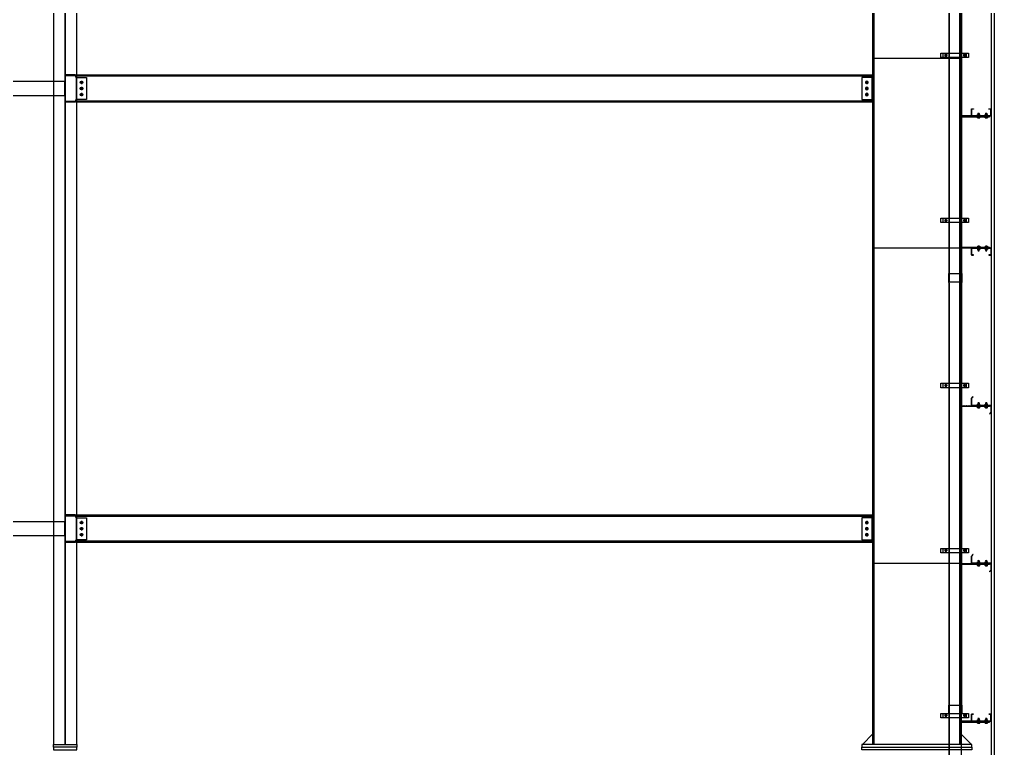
# Model space of a CAD drawing. Header units: inches. Extents: x 315041 to 662841, y -45540 to -35018.
# Drawn here: x 330049.2 to 330137.8, y -36298.6 to -36232.3 of the extents above; entities that cross this region are included whole.
import ezdxf

# ---------------------------------------------------------------- set-up
doc = ezdxf.new("R2010")
doc.units = ezdxf.units.IN
doc.header["$MEASUREMENT"] = 0
doc.linetypes.add('CENTER2', pattern=[28.575, 19.05, -3.175, 3.175, -3.175])
for name, color, linetype in [('2', 2, 'Continuous'), ('251', 251, 'Continuous'), ('3', 3, 'Continuous'), ('5', 5, 'Continuous'), ('6', 6, 'Continuous'), ('7', 7, 'Continuous'), ('8', 8, 'Continuous'), ('9', 9, 'Continuous'), ('DOWNPOUT', 52, 'Continuous')]:
    doc.layers.add(name, color=color, linetype=linetype)

# ---------------------------------------------------------------- blocks, each defined once
blk = doc.blocks.new('A$C2C995D6F')
at = {"layer": '7'}
for p, q in [((0.252, 0.126), (0, 0.126)), ((0.126, 0.252), (0.126, 0))]:
    blk.add_line(p, q, dxfattribs=at)
blk.add_circle((0.126, 0.126), 0.0917, dxfattribs=at)
blk = doc.blocks.new('A$C6A7930B6')
at = {"layer": '2'}
h = blk.add_hatch(dxfattribs=at)
h.set_pattern_fill('ANSI31', color=256, scale=0.125, angle=-90, style=0)
h.set_pattern_definition([(315, (3303.04439, 11524.56439), (0.011048543456, 0.011048543456), [])])
h.paths.add_polyline_path([(1.5, 1.185), (1.5, 0.619), (0.016, 0.619), (0.016, 0.124), (0.129, 0.011), (0.118, 0), (0, 0.118), (0, 0.635), (1.484, 0.635), (1.484, 1.179), (1.371, 1.292), (1.382, 1.303)])
at = {"layer": '251'}
h = blk.add_hatch(color=256, dxfattribs=at)
h.paths.add_polyline_path([(0.314, 0.668), (0.31, 0.668, 0.192582), (0.332, 0.676, 0.192582), (0.353, 0.668)])
h.paths.add_polyline_path([(0.397, 0.668, 0.192582), (0.418, 0.676, 0.192582), (0.44, 0.668)])
h = blk.add_hatch(color=256, dxfattribs=at)
h.paths.add_polyline_path([(0.314, 0.455), (0.31, 0.455, 0.192582), (0.332, 0.464, 0.192582), (0.353, 0.455)])
h.paths.add_polyline_path([(0.397, 0.455, 0.192582), (0.418, 0.464, 0.192582), (0.44, 0.455)])
h = blk.add_hatch(color=256, dxfattribs=at)
h.paths.add_polyline_path([(0.898, 0.668), (0.893, 0.668, 0.192582), (0.915, 0.676, 0.192582), (0.937, 0.668)])
h.paths.add_polyline_path([(0.98, 0.668, 0.192582), (1.002, 0.676, 0.192582), (1.023, 0.668)])
h = blk.add_hatch(color=256, dxfattribs=at)
h.paths.add_polyline_path([(0.898, 0.455), (0.893, 0.455, 0.192582), (0.915, 0.464, 0.192582), (0.937, 0.455)])
h.paths.add_polyline_path([(0.98, 0.455, 0.192582), (1.002, 0.464, 0.192582), (1.023, 0.455)])
at = {"layer": '9', "linetype": 'Continuous'}
h = blk.add_hatch(dxfattribs=at)
h.set_pattern_fill('ANSI31', color=250, scale=0.25, angle=-90, style=0)
h.set_pattern_definition([(315, (3302.900187, 11527.014995), (0.02209708691, 0.02209708691), [])])
h.paths.add_polyline_path([(2.292, 0.552), (2.292, 0.619), (0.125, 0.619), (0.125, 0.552)])
at = {"layer": '2'}
blk.add_lwpolyline([(1.5, 1.185), (1.5, 0.619), (0.016, 0.619), (0.016, 0.124), (0.129, 0.011), (0.118, 0), (0, 0.118), (0, 0.635), (1.484, 0.635), (1.484, 1.179), (1.371, 1.292), (1.382, 1.303)], close=True, dxfattribs=at)
at = {"layer": '5', "linetype": 'CENTER2', "ltscale": 0.2}
for p, q in [((0.375, 0.436), (0.375, 0.859)), ((0.958, 0.436), (0.958, 0.859))]:
    blk.add_line(p, q, dxfattribs=at)
at = {"layer": '6'}
blk.add_lwpolyline([(2.292, 0.552), (2.292, 0.619), (0.125, 0.619), (0.125, 0.552), (2.292, 0.552)], dxfattribs=at)
at = {"layer": '8'}
for p, q in [((0.288, 0.676), (0.288, 0.739)), ((0.44, 0.748), (0.31, 0.748)), ((0.335, 0.832), (0.325, 0.824)), ((0.325, 0.824), (0.335, 0.817)), ((0.335, 0.772), (0.325, 0.764)), ((0.325, 0.764), (0.325, 0.748)), ((0.332, 0.676), (0.332, 0.739)), ((0.332, 0.676), (0.332, 0.739)), ((0.415, 0.837), (0.335, 0.837)), ((0.335, 0.832), (0.335, 0.837)), ((0.335, 0.832), (0.375, 0.835)), ((0.35, 0.759), (0.415, 0.765)), ((0.425, 0.759), (0.35, 0.759)), ((0.375, 0.837), (0.375, 0.835)), ((0.375, 0.835), (0.375, 0.837)), ((0.415, 0.837), (0.42, 0.83)), ((0.42, 0.83), (0.415, 0.825)), ((0.415, 0.78), (0.425, 0.774)), ((0.425, 0.774), (0.415, 0.765)), ((0.415, 0.765), (0.425, 0.759)), ((0.418, 0.676), (0.418, 0.739)), ((0.425, 0.759), (0.425, 0.748)), ((0.462, 0.676), (0.462, 0.739)), ((0.872, 0.676), (0.872, 0.739)), ((1.023, 0.748), (0.893, 0.748)), ((0.918, 0.832), (0.908, 0.824)), ((0.908, 0.824), (0.918, 0.817)), ((0.918, 0.772), (0.908, 0.764)), ((0.908, 0.764), (0.908, 0.748)), ((0.915, 0.676), (0.915, 0.739)), ((0.915, 0.676), (0.915, 0.739)), ((0.998, 0.837), (0.918, 0.837)), ((0.918, 0.832), (0.918, 0.837)), ((0.918, 0.832), (0.958, 0.835)), ((0.933, 0.759), (0.998, 0.765)), ((1.008, 0.759), (0.933, 0.759)), ((0.958, 0.837), (0.958, 0.835)), ((0.958, 0.835), (0.958, 0.837)), ((0.998, 0.837), (1.003, 0.83)), ((1.003, 0.83), (0.998, 0.825)), ((0.998, 0.78), (1.008, 0.774)), ((1.008, 0.774), (0.998, 0.765)), ((0.998, 0.765), (1.008, 0.759)), ((1.002, 0.676), (1.002, 0.739)), ((1.008, 0.759), (1.008, 0.748)), ((1.045, 0.676), (1.045, 0.739)), ((0.288, 0.464), (0.288, 0.526)), ((0.44, 0.535), (0.31, 0.535)), ((0.436, 0.668), (0.314, 0.668)), ((0.436, 0.552), (0.314, 0.552)), ((0.436, 0.455), (0.314, 0.455)), ((0.325, 0.635), (0.325, 0.552)), ((0.332, 0.464), (0.332, 0.526)), ((0.332, 0.464), (0.332, 0.526)), ((0.418, 0.464), (0.418, 0.526)), ((0.425, 0.635), (0.425, 0.552)), ((0.462, 0.464), (0.462, 0.526)), ((0.872, 0.464), (0.872, 0.526)), ((1.023, 0.535), (0.893, 0.535)), ((1.019, 0.668), (0.898, 0.668)), ((1.019, 0.552), (0.898, 0.552)), ((1.019, 0.455), (0.898, 0.455)), ((0.908, 0.635), (0.908, 0.552)), ((0.915, 0.464), (0.915, 0.526)), ((0.915, 0.464), (0.915, 0.526)), ((1.002, 0.464), (1.002, 0.526)), ((1.008, 0.635), (1.008, 0.552)), ((1.045, 0.464), (1.045, 0.526))]:
    blk.add_line(p, q, dxfattribs=at)
for points in [[(0.335, 0.817), (0.325, 0.809), (0.335, 0.802), (0.415, 0.81), (0.425, 0.819), (0.415, 0.825)], [(0.335, 0.802), (0.325, 0.794), (0.335, 0.787), (0.415, 0.795), (0.425, 0.804), (0.415, 0.81)], [(0.335, 0.787), (0.325, 0.779), (0.335, 0.772), (0.415, 0.78), (0.425, 0.789), (0.415, 0.795)], [(0.918, 0.817), (0.908, 0.809), (0.918, 0.802), (0.998, 0.81), (1.008, 0.819), (0.998, 0.825)], [(0.918, 0.802), (0.908, 0.794), (0.918, 0.787), (0.998, 0.795), (1.008, 0.804), (0.998, 0.81)], [(0.918, 0.787), (0.908, 0.779), (0.918, 0.772), (0.998, 0.78), (1.008, 0.789), (0.998, 0.795)], [(0.275, 0.65), (0.275, 0.668), (0.475, 0.668), (0.475, 0.65)], [(0.275, 0.535), (0.275, 0.552), (0.475, 0.552), (0.475, 0.535)], [(0.859, 0.65), (0.859, 0.668), (1.058, 0.668), (1.058, 0.65)], [(0.859, 0.535), (0.859, 0.552), (1.058, 0.552), (1.058, 0.535)]]:
    blk.add_lwpolyline(points, close=True, dxfattribs=at)
for centre, start, end in [((0.31, 0.716), 46.39718, 133.60282), ((0.353, 0.716), 90, 133.60282), ((0.397, 0.716), 46.39718, 90), ((0.44, 0.716), 46.39718, 133.60282), ((0.893, 0.716), 46.39718, 133.60282), ((0.937, 0.716), 90, 133.60282), ((0.98, 0.716), 46.39718, 90), ((1.023, 0.716), 46.39718, 133.60282), ((0.31, 0.699), 226.39718, 313.60282), ((0.31, 0.503), 46.39718, 133.60282), ((0.31, 0.486), 226.39718, 313.60282), ((0.353, 0.699), 226.39718, 270), ((0.353, 0.503), 90, 133.60282), ((0.353, 0.486), 226.39718, 270), ((0.397, 0.699), 270, 313.60282), ((0.397, 0.503), 46.39718, 90), ((0.397, 0.486), 270, 313.60282), ((0.44, 0.699), 226.39718, 313.60282), ((0.44, 0.503), 46.39718, 133.60282), ((0.44, 0.486), 226.39718, 313.60282), ((0.893, 0.699), 226.39718, 313.60282), ((0.893, 0.503), 46.39718, 133.60282), ((0.893, 0.486), 226.39718, 313.60282), ((0.937, 0.699), 226.39718, 270), ((0.937, 0.503), 90, 133.60282), ((0.937, 0.486), 226.39718, 270), ((0.98, 0.699), 270, 313.60282), ((0.98, 0.503), 46.39718, 90), ((0.98, 0.486), 270, 313.60282), ((1.023, 0.699), 226.39718, 313.60282), ((1.023, 0.503), 46.39718, 133.60282), ((1.023, 0.486), 226.39718, 313.60282)]:
    blk.add_arc(centre, 0.0314, start, end, dxfattribs=at)
blk = doc.blocks.new('*U148')
at = {"layer": '251'}
h = blk.add_hatch(color=256, dxfattribs=at)
h.paths.add_polyline_path([(-0.053, -0.04), (-0.053, -0.043, -0.192582), (-0.048, -0.029, -0.192582), (-0.053, -0.014)])
h.paths.add_polyline_path([(-0.053, 0.014, -0.192582), (-0.048, 0.029, -0.192582), (-0.053, 0.043)])
h = blk.add_hatch(color=256, dxfattribs=at)
h.paths.add_polyline_path([(0.067, -0.04), (0.067, -0.043, -0.192582), (0.073, -0.029, -0.192582), (0.067, -0.014)])
h.paths.add_polyline_path([(0.067, 0.014, -0.192582), (0.073, 0.029, -0.192582), (0.067, 0.043)])
at = {"layer": '5', "linetype": 'CENTER2', "ltscale": 0.2}
blk.add_line((-0.077, 0), (0.206, 0), dxfattribs=at)
at = {"layer": '8'}
for p, q in [((-0.053, 0.04), (-0.053, -0.04)), ((-0.048, 0.058), (-0.006, 0.058)), ((-0.048, 0.029), (-0.006, 0.029)), ((0, 0.043), (0, -0.043)), ((0.056, 0.033), (0, 0.033)), ((0.056, -0.066), (0.056, 0.066)), ((0.056, 0.066), (0.067, 0.066)), ((0.067, -0.066), (0.067, 0.066)), ((0.067, 0.04), (0.067, -0.04)), ((0.073, 0.058), (0.115, 0.058)), ((0.073, 0.029), (0.115, 0.029)), ((0.12, 0.043), (0.12, -0.043)), ((0.128, 0.033), (0.12, 0.033)), ((0.132, 0.027), (0.128, 0.033)), ((0.128, 0.033), (0.128, -0.017)), ((0.128, -0.017), (0.132, 0.027)), ((0.138, 0.033), (0.132, 0.027)), ((0.142, 0.027), (0.138, 0.033)), ((0.175, 0.03), (0.172, 0.027)), ((0.18, 0.027), (0.175, 0.03)), ((0.177, -0.027), (0.178, 0)), ((0.18, 0), (0.178, 0)), ((0.178, 0), (0.18, 0)), ((0.18, 0.027), (0.18, -0.027)), ((-0.048, -0.029), (-0.006, -0.029)), ((-0.048, -0.029), (-0.006, -0.029)), ((-0.048, -0.058), (-0.006, -0.058)), ((0.056, -0.033), (0, -0.033)), ((0.056, -0.066), (0.067, -0.066)), ((0.073, -0.029), (0.115, -0.029)), ((0.073, -0.029), (0.115, -0.029)), ((0.073, -0.058), (0.115, -0.058)), ((0.131, -0.033), (0.12, -0.033)), ((0.137, -0.027), (0.131, -0.033)), ((0.171, -0.033), (0.167, -0.027)), ((0.177, -0.027), (0.171, -0.033)), ((0.177, -0.027), (0.18, -0.027))]:
    blk.add_line(p, q, dxfattribs=at)
for points in [[(0.147, -0.027), (0.141, -0.033), (0.137, -0.027), (0.142, 0.027), (0.148, 0.033), (0.152, 0.027)], [(0.157, -0.027), (0.151, -0.033), (0.147, -0.027), (0.152, 0.027), (0.158, 0.033), (0.162, 0.027)], [(0.167, -0.027), (0.161, -0.033), (0.157, -0.027), (0.162, 0.027), (0.168, 0.033), (0.172, 0.027)]]:
    blk.add_lwpolyline(points, close=True, dxfattribs=at)
for centre, start, end in [((-0.032, 0.043), 136.3972, 223.6028), ((-0.032, 0.014), 136.3972, 180), ((-0.021, 0.043), 316.3972, 43.6028), ((-0.021, 0.014), 0, 43.6028), ((0.088, 0.043), 136.3972, 223.6028), ((0.088, 0.014), 136.3972, 180), ((0.099, 0.043), 316.3972, 43.6028), ((0.099, 0.014), 0, 43.6028), ((-0.032, -0.014), 180, 223.6028), ((-0.032, -0.043), 136.3972, 223.6028), ((-0.021, -0.014), 316.3972, 0), ((-0.021, -0.043), 316.3972, 43.6028), ((0.088, -0.014), 180, 223.6028), ((0.088, -0.043), 136.3972, 223.6028), ((0.099, -0.014), 316.3972, 0), ((0.099, -0.043), 316.3972, 43.6028)]:
    blk.add_arc(centre, 0.0209, start, end, dxfattribs=at)
blk = doc.blocks.new('*U149')
at = {"layer": '251'}
h = blk.add_hatch(color=256, dxfattribs=at)
h.paths.add_polyline_path([(-0.053, -0.04), (-0.053, -0.043, -0.192582), (-0.048, -0.029, -0.192582), (-0.053, -0.014)])
h.paths.add_polyline_path([(-0.053, 0.014, -0.192582), (-0.048, 0.029, -0.192582), (-0.053, 0.043)])
h = blk.add_hatch(color=256, dxfattribs=at)
h.paths.add_polyline_path([(0.067, -0.04), (0.067, -0.043, -0.192582), (0.073, -0.029, -0.192582), (0.067, -0.014)])
h.paths.add_polyline_path([(0.067, 0.014, -0.192582), (0.073, 0.029, -0.192582), (0.067, 0.043)])
at = {"layer": '5', "linetype": 'CENTER2', "ltscale": 0.2}
blk.add_line((-0.077, 0), (0.206, 0), dxfattribs=at)
at = {"layer": '8'}
for p, q in [((-0.053, 0.04), (-0.053, -0.04)), ((-0.048, 0.058), (-0.006, 0.058)), ((-0.048, 0.029), (-0.006, 0.029)), ((0, 0.043), (0, -0.043)), ((0.056, 0.033), (0, 0.033)), ((0.056, -0.066), (0.056, 0.066)), ((0.056, 0.066), (0.067, 0.066)), ((0.067, -0.066), (0.067, 0.066)), ((0.067, 0.04), (0.067, -0.04)), ((0.073, 0.058), (0.115, 0.058)), ((0.073, 0.029), (0.115, 0.029)), ((0.12, 0.043), (0.12, -0.043)), ((0.128, 0.033), (0.12, 0.033)), ((0.132, 0.027), (0.128, 0.033)), ((0.128, 0.033), (0.128, -0.017)), ((0.128, -0.017), (0.132, 0.027)), ((0.138, 0.033), (0.132, 0.027)), ((0.142, 0.027), (0.138, 0.033)), ((0.175, 0.03), (0.172, 0.027)), ((0.18, 0.027), (0.175, 0.03)), ((0.177, -0.027), (0.178, 0)), ((0.18, 0), (0.178, 0)), ((0.178, 0), (0.18, 0)), ((0.18, 0.027), (0.18, -0.027)), ((-0.048, -0.029), (-0.006, -0.029)), ((-0.048, -0.029), (-0.006, -0.029)), ((-0.048, -0.058), (-0.006, -0.058)), ((0.056, -0.033), (0, -0.033)), ((0.056, -0.066), (0.067, -0.066)), ((0.073, -0.029), (0.115, -0.029)), ((0.073, -0.029), (0.115, -0.029)), ((0.073, -0.058), (0.115, -0.058)), ((0.131, -0.033), (0.12, -0.033)), ((0.137, -0.027), (0.131, -0.033)), ((0.171, -0.033), (0.167, -0.027)), ((0.177, -0.027), (0.171, -0.033)), ((0.177, -0.027), (0.18, -0.027))]:
    blk.add_line(p, q, dxfattribs=at)
for points in [[(0.147, -0.027), (0.141, -0.033), (0.137, -0.027), (0.142, 0.027), (0.148, 0.033), (0.152, 0.027)], [(0.157, -0.027), (0.151, -0.033), (0.147, -0.027), (0.152, 0.027), (0.158, 0.033), (0.162, 0.027)], [(0.167, -0.027), (0.161, -0.033), (0.157, -0.027), (0.162, 0.027), (0.168, 0.033), (0.172, 0.027)]]:
    blk.add_lwpolyline(points, close=True, dxfattribs=at)
for centre, start, end in [((-0.032, 0.043), 136.3972, 223.6028), ((-0.032, 0.014), 136.3972, 180), ((-0.021, 0.043), 316.3972, 43.6028), ((-0.021, 0.014), 0, 43.6028), ((0.088, 0.043), 136.3972, 223.6028), ((0.088, 0.014), 136.3972, 180), ((0.099, 0.043), 316.3972, 43.6028), ((0.099, 0.014), 0, 43.6028), ((-0.032, -0.014), 180, 223.6028), ((-0.032, -0.043), 136.3972, 223.6028), ((-0.021, -0.014), 316.3972, 0), ((-0.021, -0.043), 316.3972, 43.6028), ((0.088, -0.014), 180, 223.6028), ((0.088, -0.043), 136.3972, 223.6028), ((0.099, -0.014), 316.3972, 0), ((0.099, -0.043), 316.3972, 43.6028)]:
    blk.add_arc(centre, 0.0209, start, end, dxfattribs=at)
blk = doc.blocks.new('A$C174458B3')
at = {"layer": '2'}
blk.add_lwpolyline([(1.333, 0.017), (1.483, 0.017), (1.483, 0.525), (0.017, 0.525), (0.017, 0.017), (0.167, 0.017), (0.167, 0), (0, 0), (0, 0.542), (1.5, 0.542), (1.5, 0), (1.333, 0), (1.333, 0.017)], dxfattribs=at)
at = {"layer": '5'}
blk.add_lwpolyline([(2.292, 0.542), (2.292, 0.608), (0.125, 0.608), (0.125, 0.542), (2.292, 0.542)], dxfattribs=at)
at = {"layer": '251', "color": 147, "xscale": 1.5, "yscale": 1.5, "zscale": 1.5, "rotation": 270}
for name, p in [('*U149', (0.375, 0.608)), ('*U148', (0.958, 0.608))]:
    blk.add_blockref(name, p, dxfattribs=at)
blk = doc.blocks.new('A$C3213453A')
at = {"layer": '2', "xscale": -1, "rotation": 180}
for p in [(0, 171.992), (0, 126.159)]:
    blk.add_blockref('A$C174458B3', p, dxfattribs=at)
at = {"layer": '2'}
for name, p in [('A$C174458B3', (0, 160.909)), ('A$C6A7930B6', (0, 148.888)), ('A$C6A7930B6', (0, 136.943))]:
    blk.add_blockref(name, p, dxfattribs=at)
blk = doc.blocks.new('ống xối 111')
h = blk.add_hatch()
h.set_pattern_fill('ANSI31', color=1, scale=0.15, style=0)
h.set_pattern_definition([(45, (315045.45221, -35529.688858), (-0.013258252147, 0.013258252147), [])])
edge = h.paths.add_edge_path()
edge.add_line((325475.469, -36699.83), (325475.069, -36699.83))
edge.add_line((325475.069, -36699.83), (325475.069, -36700.23))
edge.add_arc((325475.069, -36700.2), 0.03, 270, 360)
edge.add_line((325475.099, -36700.2), (325475.099, -36699.86))
edge.add_line((325475.099, -36699.86), (325475.439, -36699.86))
edge.add_arc((325475.439, -36699.83), 0.03, 270, 360)
h = blk.add_hatch()
h.set_pattern_fill('ANSI31', color=1, scale=0.15, style=0)
h.set_pattern_definition([(45, (315045.45221, -35544.688858), (-0.013258252147, 0.013258252147), [])])
edge = h.paths.add_edge_path()
edge.add_line((325475.469, -36714.83), (325475.069, -36714.83))
edge.add_line((325475.069, -36714.83), (325475.069, -36715.23))
edge.add_arc((325475.069, -36715.2), 0.03, 270, 360)
edge.add_line((325475.099, -36715.2), (325475.099, -36714.86))
edge.add_line((325475.099, -36714.86), (325475.439, -36714.86))
edge.add_arc((325475.439, -36714.83), 0.03, 270, 360)
h = blk.add_hatch()
h.set_pattern_fill('ANSI31', color=1, scale=0.15, style=0)
h.set_pattern_definition([(45, (315045.45221, -35559.688858), (-0.013258252147, 0.013258252147), [])])
edge = h.paths.add_edge_path()
edge.add_line((325475.469, -36729.83), (325475.069, -36729.83))
edge.add_line((325475.069, -36729.83), (325475.069, -36730.23))
edge.add_arc((325475.069, -36730.2), 0.03, 270, 360)
edge.add_line((325475.099, -36730.2), (325475.099, -36729.86))
edge.add_line((325475.099, -36729.86), (325475.439, -36729.86))
edge.add_arc((325475.439, -36729.83), 0.03, 270, 360)
h = blk.add_hatch()
h.set_pattern_fill('ANSI31', color=1, scale=0.15, style=0)
h.set_pattern_definition([(45, (315045.45221, -35574.688858), (-0.013258252147, 0.013258252147), [])])
edge = h.paths.add_edge_path()
edge.add_line((325475.469, -36744.83), (325475.069, -36744.83))
edge.add_line((325475.069, -36744.83), (325475.069, -36745.23))
edge.add_arc((325475.069, -36745.2), 0.03, 270, 360)
edge.add_line((325475.099, -36745.2), (325475.099, -36744.86))
edge.add_line((325475.099, -36744.86), (325475.439, -36744.86))
edge.add_arc((325475.439, -36744.83), 0.03, 270, 360)
h = blk.add_hatch()
h.set_pattern_fill('ANSI31', color=1, scale=0.15, style=0)
h.set_pattern_definition([(45, (315045.45221, -35589.688858), (-0.013258252147, 0.013258252147), [])])
edge = h.paths.add_edge_path()
edge.add_line((325475.469, -36759.83), (325475.069, -36759.83))
edge.add_line((325475.069, -36759.83), (325475.069, -36760.23))
edge.add_arc((325475.069, -36760.2), 0.03, 270, 360)
edge.add_line((325475.099, -36760.2), (325475.099, -36759.86))
edge.add_line((325475.099, -36759.86), (325475.439, -36759.86))
edge.add_arc((325475.439, -36759.83), 0.03, 270, 360)
at = {"color": 2}
for points in [[(325474.344, -36700.23), (325476.844, -36700.23), (325476.844, -36699.83), (325474.344, -36699.83)], [(325474.344, -36715.23), (325476.844, -36715.23), (325476.844, -36714.83), (325474.344, -36714.83)], [(325474.344, -36730.23), (325476.844, -36730.23), (325476.844, -36729.83), (325474.344, -36729.83)], [(325474.344, -36745.23), (325476.844, -36745.23), (325476.844, -36744.83), (325474.344, -36744.83)], [(325474.344, -36760.23), (325476.844, -36760.23), (325476.844, -36759.83), (325474.344, -36759.83)]]:
    blk.add_lwpolyline(points, close=True, dxfattribs=at)
at = {"color": 1}
for points in [[(325475.469, -36699.83), (325475.069, -36699.83), (325475.069, -36700.23), (325475.069, -36700.23, 0.414214), (325475.099, -36700.2), (325475.099, -36699.86), (325475.439, -36699.86, 0.414214), (325475.469, -36699.83)], [(325475.469, -36714.83), (325475.069, -36714.83), (325475.069, -36715.23), (325475.069, -36715.23, 0.414214), (325475.099, -36715.2), (325475.099, -36714.86), (325475.439, -36714.86, 0.414214), (325475.469, -36714.83)], [(325475.469, -36729.83), (325475.069, -36729.83), (325475.069, -36730.23), (325475.069, -36730.23, 0.414214), (325475.099, -36730.2), (325475.099, -36729.86), (325475.439, -36729.86, 0.414214), (325475.469, -36729.83)], [(325475.469, -36744.83), (325475.069, -36744.83), (325475.069, -36745.23), (325475.069, -36745.23, 0.414214), (325475.099, -36745.2), (325475.099, -36744.86), (325475.439, -36744.86, 0.414214), (325475.469, -36744.83)], [(325475.469, -36759.83), (325475.069, -36759.83), (325475.069, -36760.23), (325475.069, -36760.23, 0.414214), (325475.099, -36760.2), (325475.099, -36759.86), (325475.439, -36759.86, 0.414214), (325475.469, -36759.83)]]:
    blk.add_lwpolyline(points, format="xyb", close=True, dxfattribs=at)
at = {"layer": 'DOWNPOUT', "color": 1, "true_color": 0xfa051e}
for p, q in [((325474.571, -36700.03), (325474.819, -36700.03)), ((325474.699, -36699.904), (325474.699, -36700.144)), ((325476.26, -36700.03), (325476.507, -36700.03)), ((325476.388, -36699.904), (325476.388, -36700.144)), ((325474.571, -36715.03), (325474.819, -36715.03)), ((325474.699, -36714.904), (325474.699, -36715.144)), ((325476.26, -36715.03), (325476.507, -36715.03)), ((325476.388, -36714.904), (325476.388, -36715.144)), ((325474.571, -36730.03), (325474.819, -36730.03)), ((325474.699, -36729.904), (325474.699, -36730.144)), ((325476.26, -36730.03), (325476.507, -36730.03)), ((325476.388, -36729.904), (325476.388, -36730.144)), ((325474.571, -36745.03), (325474.819, -36745.03)), ((325474.699, -36744.904), (325474.699, -36745.144)), ((325476.26, -36745.03), (325476.507, -36745.03)), ((325476.388, -36744.904), (325476.388, -36745.144)), ((325474.571, -36760.03), (325474.819, -36760.03)), ((325474.699, -36759.904), (325474.699, -36760.144)), ((325476.26, -36760.03), (325476.507, -36760.03)), ((325476.388, -36759.904), (325476.388, -36760.144))]:
    blk.add_line(p, q, dxfattribs=at)
at = {"layer": 'DOWNPOUT', "color": 222}
for points in [[(325476.089, -36720.647), (325476.089, -36681.526), (325476.123, -36681.424), (325476.123, -36680.645), (325474.952, -36680.645), (325474.952, -36681.424), (325474.986, -36681.526), (325474.986, -36720.647)], [(325476.091, -36759.858), (325476.091, -36720.737), (325476.125, -36720.635), (325476.125, -36719.856), (325474.954, -36719.856), (325474.954, -36720.635), (325474.988, -36720.737), (325474.988, -36759.858)], [(325476.093, -36799.069), (325476.093, -36759.948), (325476.128, -36759.846), (325476.128, -36759.068), (325474.956, -36759.068), (325474.956, -36759.846), (325474.991, -36759.948), (325474.991, -36799.069)]]:
    blk.add_lwpolyline(points, close=True, dxfattribs=at)
for points in [[(325475.023, -36720.647), (325475.023, -36681.52), (325474.988, -36681.418), (325474.988, -36680.645)], [(325476.052, -36720.647), (325476.052, -36681.537), (325476.087, -36681.435), (325476.087, -36680.663)], [(325475.025, -36759.858), (325475.025, -36720.731), (325474.991, -36720.629), (325474.991, -36719.856)], [(325476.055, -36759.858), (325476.055, -36720.749), (325476.089, -36720.647), (325476.089, -36719.874)], [(325476.057, -36799.069), (325476.057, -36759.96), (325476.091, -36759.858), (325476.091, -36759.085)]]:
    blk.add_lwpolyline(points, dxfattribs=at)
at = {"layer": 'DOWNPOUT', "color": 1, "true_color": 0xfa051e}
for points in [[(325474.54, -36700.23), (325476.647, -36700.23), (325476.647, -36699.83), (325474.54, -36699.83)], [(325474.54, -36715.23), (325476.647, -36715.23), (325476.647, -36714.83), (325474.54, -36714.83)], [(325474.54, -36730.23), (325476.647, -36730.23), (325476.647, -36729.83), (325474.54, -36729.83)], [(325474.54, -36745.23), (325476.647, -36745.23), (325476.647, -36744.83), (325474.54, -36744.83)], [(325474.54, -36760.23), (325476.647, -36760.23), (325476.647, -36759.83), (325474.54, -36759.83)]]:
    blk.add_lwpolyline(points, close=True, dxfattribs=at)
for centre, radius in [((325474.699, -36700.03), 0.09), ((325474.699, -36700.03), 0.06), ((325476.388, -36700.03), 0.09), ((325476.388, -36700.03), 0.06), ((325474.699, -36715.03), 0.09), ((325474.699, -36715.03), 0.06), ((325476.388, -36715.03), 0.09), ((325476.388, -36715.03), 0.06), ((325474.699, -36730.03), 0.09), ((325474.699, -36730.03), 0.06), ((325476.388, -36730.03), 0.09), ((325476.388, -36730.03), 0.06), ((325474.699, -36745.03), 0.09), ((325474.699, -36745.03), 0.06), ((325476.388, -36745.03), 0.09), ((325476.388, -36745.03), 0.06), ((325474.699, -36760.03), 0.09), ((325474.699, -36760.03), 0.06), ((325476.388, -36760.03), 0.09), ((325476.388, -36760.03), 0.06)]:
    blk.add_circle(centre, radius, dxfattribs=at)

msp = doc.modelspace()

# ---------------------------------------------------------------- linework, layer by layer
at = {"layer": '2', "color": 9}
for p, q in [((330126.8735, -36298.1769), (330126.8735, -36215.6835)), ((330134.6735, -36298.1769), (330134.6735, -36216.4635)), ((330134.7735, -36298.1769), (330134.7735, -36216.4735)), ((330126.7735, -36298.1769), (330126.7735, -36219.1575)), ((330126.8732, -36235.823), (330134.6732, -36235.823)), ((330134.6732, -36253.076), (330126.8732, -36253.076)), ((330134.6732, -36281.7427), (330126.8732, -36281.7427)), ((330126.7735, -36297.2269), (330125.8235, -36298.1769)), ((330134.7735, -36297.2269), (330135.7235, -36298.1769))]:
    msp.add_line(p, q, dxfattribs=at)
for points in [[(330053.3431, -36186.0769), (330053.3431, -36298.1769), (330053.4031, -36298.1769), (330053.4031, -36186.0769)], [(330052.3131, -36210.8606), (330052.3131, -36298.1769)], [(330054.4331, -36298.1769), (330054.4331, -36211.0726)], [(330054.4031, -36237.4269), (330126.6735, -36237.4269)], [(330126.6735, -36239.7269), (330054.4031, -36239.7269)], [(330054.4031, -36277.4269), (330126.6735, -36277.4269)], [(330126.6735, -36279.7269), (330054.4031, -36279.7269)]]:
    msp.add_lwpolyline(points, dxfattribs=at)
for points in [[(330053.4031, -36237.4069), (330054.3031, -36237.4069), (330054.3031, -36237.3269), (330053.4031, -36237.3269)], [(330126.6735, -36239.8269), (330054.4031, -36239.8269), (330054.4031, -36237.3269), (330126.6735, -36237.3269)], [(330126.7735, -36237.5769), (330125.7735, -36237.5769), (330125.7735, -36239.5769), (330126.7735, -36239.5769)], [(329979.9731, -36239.2119), (330053.3231, -36239.2119), (330053.3231, -36237.9419), (329979.9731, -36237.9419)], [(330053.4031, -36239.7469), (330054.3031, -36239.7469), (330054.3031, -36239.8269), (330053.4031, -36239.8269)], [(330053.4031, -36277.4069), (330054.3031, -36277.4069), (330054.3031, -36277.3269), (330053.4031, -36277.3269)], [(330126.6735, -36279.8269), (330054.4031, -36279.8269), (330054.4031, -36277.3269), (330126.6735, -36277.3269)], [(330126.7735, -36277.5769), (330125.7735, -36277.5769), (330125.7735, -36279.5769), (330126.7735, -36279.5769)], [(329979.9731, -36279.2119), (330053.3231, -36279.2119), (330053.3231, -36277.9419), (329979.9731, -36277.9419)], [(330053.4031, -36279.7469), (330054.3031, -36279.7469), (330054.3031, -36279.8269), (330053.4031, -36279.8269)], [(330052.3131, -36298.1769), (330054.4331, -36298.1769), (330054.4331, -36298.4269), (330052.3131, -36298.4269)], [(330052.3131, -36298.6769), (330054.4331, -36298.6769), (330054.4331, -36298.4269), (330052.3131, -36298.4269)], [(330135.7735, -36298.1769), (330125.7735, -36298.1769), (330125.7735, -36298.4269), (330135.7735, -36298.4269)], [(330135.7735, -36298.6769), (330125.7735, -36298.6769), (330125.7735, -36298.4269), (330135.7735, -36298.4269)]]:
    msp.add_lwpolyline(points, close=True, dxfattribs=at)
for points in [[(330053.4031, -36237.4069), (330054.3031, -36237.4069), (330054.3031, -36237.4769, 0.4142136), (330054.4031, -36237.5769), (330055.3031, -36237.5769), (330055.3031, -36239.5769), (330054.4031, -36239.5769, 0.4142136), (330054.3031, -36239.6769), (330054.3031, -36239.7469), (330053.4031, -36239.7469), (330053.4031, -36237.4069)], [(330053.4031, -36277.4069), (330054.3031, -36277.4069), (330054.3031, -36277.4769, 0.4142136), (330054.4031, -36277.5769), (330055.3031, -36277.5769), (330055.3031, -36279.5769), (330054.4031, -36279.5769, 0.4142136), (330054.3031, -36279.6769), (330054.3031, -36279.7469), (330053.4031, -36279.7469), (330053.4031, -36277.4069)]]:
    msp.add_lwpolyline(points, format="xyb", dxfattribs=at)
at = {"layer": '3'}
for points in [[(330137.5235, -36447.0319), (330137.8235, -36447.0319), (330137.8235, -36186.0769), (330137.5235, -36186.0769)], [(330137.5335, -36447.0219), (330137.8135, -36447.0219), (330137.8135, -36186.0869), (330137.5335, -36186.0869)]]:
    msp.add_lwpolyline(points, close=True, dxfattribs=at)

# ---------------------------------------------------------------- block references
at = {"color": 2, "xscale": -1}
msp.add_blockref('ống xối 111', (655609.7983, 464.4657), dxfattribs=at)
at = {"layer": '2', "xscale": -1.200000000011642, "yscale": 1.200000000011642, "zscale": 1.2}
msp.add_blockref('A$C3213453A', (330137.5235, -36446.8169), dxfattribs=at)
at = {"layer": '2', "color": 9, "yscale": 1.200000000011642, "zscale": 1.2}
for p, xscale in [((330054.702, -36238.178), 1.200000000011642), ((330054.702, -36238.728), 1.200000000011642), ((330126.3746, -36238.178), -1.200000000011642), ((330126.3746, -36238.728), -1.200000000011642), ((330054.702, -36239.278), 1.200000000011642), ((330126.3746, -36239.278), -1.200000000011642), ((330054.702, -36278.178), 1.200000000011642), ((330054.702, -36278.728), 1.200000000011642), ((330126.3746, -36278.178), -1.200000000011642), ((330126.3746, -36278.728), -1.200000000011642), ((330054.702, -36279.278), 1.200000000011642), ((330126.3746, -36279.278), -1.200000000011642)]:
    msp.add_blockref('A$C2C995D6F', p, dxfattribs=dict(at, xscale=xscale))

doc.saveas('drawing.dxf')
